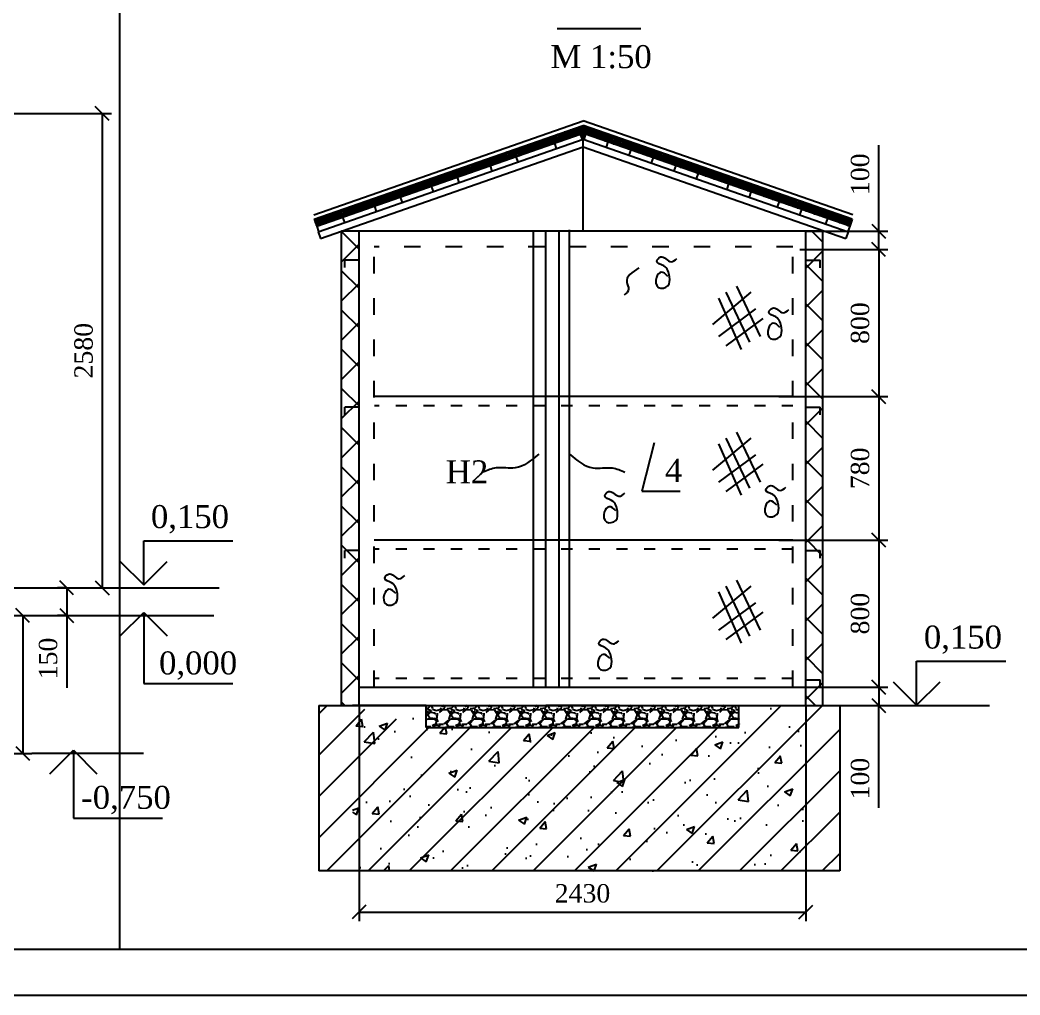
# Model space of a CAD drawing. Header units: millimetres. Extents: x 37412 to 124054, y -7714 to 34286.
# Drawn here: x 94021 to 104898, y -7714 to 2892 of the extents above; entities that cross this region are included whole.
import ezdxf

# ---------------------------------------------------------------- set-up
doc = ezdxf.new("R2010")
doc.units = ezdxf.units.MM
doc.header["$MEASUREMENT"] = 0
doc.linetypes.add('ACAD_ISO03W100', pattern=[30, 12, -18])
for name, color, linetype in [('Размеры', 7, 'Continuous'), ('Стен', 6, 'Continuous'), ('Текст', 7, 'Continuous')]:
    doc.layers.add(name, color=color, linetype=linetype)
doc.styles.add('CН', font='TIMES.TTF')
doc.dimstyles.new('50 СИС', dxfattribs={"dimscale": 0, "dimtxt": 200, "dimasz": 150, "dimexe": 100, "dimexo": 0.625, "dimgap": 100, "dimtad": 1, "dimlfac": 0.5, "dimdsep": 46, "dimtxsty": 'CН', "dimblk": 'OBLIQUE', "dimcen": 2.5, "dimclrd": 3, "dimclre": 3, "dimclrt": 7, "dimadec": 0, "dimazin": 0, "dimtm": 1e-09, "dimtfac": 1, "dimtmove": 0, "dimatfit": 3, "dimldrblk": 'NONE', "dimfxl": 0, "dimtolj": 1, "dimtzin": 0, "dimarcsym": 0})

# ---------------------------------------------------------------- blocks, each defined once
blk = doc.blocks.new('_Oblique')
at = {"color": 0, "lineweight": -2}
blk.add_line((-0.5, -0.5), (0.5, 0.5), dxfattribs=at)
blk = doc.blocks.new('*D21')
at = {"layer": 'Defpoints', "color": 0}
for p in [(92617, 1875), (92617, -3285), (94915, -3285)]:
    blk.add_point(p, dxfattribs=at)
at = {"layer": 'Размеры', "color": 3, "lineweight": -2}
for p, q in [((92618, 1875), (95015, 1875)), ((94915, 1875), (94915, -3285)), ((92618, -3285), (95015, -3285))]:
    blk.add_line(p, q, dxfattribs=at)
at = {"layer": 'Размеры', "color": 3, "lineweight": -2, "xscale": 150, "yscale": 150, "zscale": 150}
for p, rotation in [((94915, 1875), 90), ((94915, -3285), 270)]:
    blk.add_blockref('_Oblique', p, dxfattribs=dict(at, rotation=rotation))
at = {"layer": 'Размеры', "color": 7, "insert": (94713, -705), "char_height": 200, "attachment_point": 5, "rotation": 90, "style": 'CН'}
blk.add_mtext('\\A1;2580', dxfattribs=at)
blk = doc.blocks.new('_None')
blk = doc.blocks.new('*D27')
at = {"layer": 'Defpoints', "color": 0}
for p in [(94529, -3285), (94529, -3585), (94529, -3585)]:
    blk.add_point(p, dxfattribs=at)
at = {"layer": 'Размеры', "color": 3, "lineweight": -2}
for p, q in [((94528, -3285), (94429, -3285)), ((94529, -3285), (94529, -3585)), ((94528, -3585), (94429, -3585)), ((94529, -3585), (94529, -4372))]:
    blk.add_line(p, q, dxfattribs=at)
at = {"layer": 'Размеры', "color": 3, "lineweight": -2, "xscale": 150, "yscale": 150, "zscale": 150}
for p, rotation in [((94529, -3285), 90), ((94529, -3585), 270)]:
    blk.add_blockref('_Oblique', p, dxfattribs=dict(at, rotation=rotation))
at = {"layer": 'Размеры', "color": 7, "insert": (94327, -4053), "char_height": 200, "attachment_point": 5, "rotation": 90, "style": 'CН'}
blk.add_mtext('\\A1;150', dxfattribs=at)
blk = doc.blocks.new('*D28')
at = {"layer": 'Defpoints', "color": 0}
for p in [(92617, -3585), (92617, -5085), (94050, -5085)]:
    blk.add_point(p, dxfattribs=at)
at = {"layer": 'Размеры', "color": 3, "lineweight": -2}
for p, q in [((92618, -3585), (94150, -3585)), ((94050, -3585), (94050, -5085)), ((92618, -5085), (94150, -5085))]:
    blk.add_line(p, q, dxfattribs=at)
at = {"layer": 'Размеры', "color": 3, "lineweight": -2, "xscale": 150, "yscale": 150, "zscale": 150}
for p, rotation in [((94050, -3585), 90), ((94050, -5085), 270)]:
    blk.add_blockref('_Oblique', p, dxfattribs=dict(at, rotation=rotation))
at = {"layer": 'Размеры', "color": 7, "insert": (93848, -4335), "char_height": 200, "attachment_point": 5, "rotation": 90, "style": 'CН'}
blk.add_mtext('\\A1;750', dxfattribs=at)
blk = doc.blocks.new('*D42')
at = {"layer": 'Defpoints', "color": 0}
for p in [(97709, -4565), (102569, -4565), (102569, -6811)]:
    blk.add_point(p, dxfattribs=at)
at = {"layer": 'Размеры', "color": 3, "lineweight": -2}
for p, q in [((97709, -4565), (97709, -6911)), ((102569, -4565), (102569, -6911)), ((97709, -6811), (102569, -6811))]:
    blk.add_line(p, q, dxfattribs=at)
at = {"layer": 'Размеры', "color": 3, "lineweight": -2, "xscale": 150, "yscale": 150, "zscale": 150, "rotation": 180}
blk.add_blockref('_Oblique', (97709, -6811), dxfattribs=at)
at = {"layer": 'Размеры', "color": 3, "lineweight": -2, "xscale": 150, "yscale": 150, "zscale": 150}
blk.add_blockref('_Oblique', (102569, -6811), dxfattribs=at)
at = {"layer": 'Размеры', "color": 7, "insert": (100139, -6609), "char_height": 200, "attachment_point": 5, "style": 'CН'}
blk.add_mtext('\\A1;2430', dxfattribs=at)
blk = doc.blocks.new('*D47')
at = {"layer": 'Defpoints', "color": 0}
for p in [(102273, -4365), (102569, -4565), (103361, -4565)]:
    blk.add_point(p, dxfattribs=at)
at = {"layer": 'Размеры', "color": 3, "lineweight": -2}
for p, q in [((102274, -4365), (103461, -4365)), ((103361, -4365), (103361, -4565)), ((102570, -4565), (103461, -4565)), ((103361, -5678), (103361, -4565))]:
    blk.add_line(p, q, dxfattribs=at)
at = {"layer": 'Размеры', "color": 3, "lineweight": -2, "xscale": 150, "yscale": 150, "zscale": 150}
for p, rotation in [((103361, -4365), 90), ((103361, -4565), 270)]:
    blk.add_blockref('_Oblique', p, dxfattribs=dict(at, rotation=rotation))
at = {"layer": 'Размеры', "color": 7, "insert": (103159, -5360), "char_height": 200, "attachment_point": 5, "rotation": 90, "style": 'CН'}
blk.add_mtext('\\A1;100', dxfattribs=at)
blk = doc.blocks.new('*D46')
at = {"layer": 'Defpoints', "color": 0}
for p in [(102273, -2765), (102273, -4365), (103361, -4365)]:
    blk.add_point(p, dxfattribs=at)
at = {"layer": 'Размеры', "color": 3, "lineweight": -2}
for p, q in [((102274, -2765), (103461, -2765)), ((103361, -2765), (103361, -4365)), ((102274, -4365), (103461, -4365))]:
    blk.add_line(p, q, dxfattribs=at)
at = {"layer": 'Размеры', "color": 3, "lineweight": -2, "xscale": 150, "yscale": 150, "zscale": 150}
for p, rotation in [((103361, -2765), 90), ((103361, -4365), 270)]:
    blk.add_blockref('_Oblique', p, dxfattribs=dict(at, rotation=rotation))
at = {"layer": 'Размеры', "color": 7, "insert": (103159, -3565), "char_height": 200, "attachment_point": 5, "rotation": 90, "style": 'CН'}
blk.add_mtext('\\A1;800', dxfattribs=at)
blk = doc.blocks.new('*D44')
at = {"layer": 'Defpoints', "color": 0}
for p in [(102502, 395), (102273, -1205), (103361, -1205)]:
    blk.add_point(p, dxfattribs=at)
at = {"layer": 'Размеры', "color": 3, "lineweight": -2}
for p, q in [((102503, 395), (103461, 395)), ((103361, 395), (103361, -1205)), ((102274, -1205), (103461, -1205))]:
    blk.add_line(p, q, dxfattribs=at)
at = {"layer": 'Размеры', "color": 3, "lineweight": -2, "xscale": 150, "yscale": 150, "zscale": 150}
for p, rotation in [((103361, 395), 90), ((103361, -1205), 270)]:
    blk.add_blockref('_Oblique', p, dxfattribs=dict(at, rotation=rotation))
at = {"layer": 'Размеры', "color": 7, "insert": (103159, -405), "char_height": 200, "attachment_point": 5, "rotation": 90, "style": 'CН'}
blk.add_mtext('\\A1;800', dxfattribs=at)
blk = doc.blocks.new('*D45')
at = {"layer": 'Defpoints', "color": 0}
for p in [(102273, -1205), (102273, -2765), (103361, -2765)]:
    blk.add_point(p, dxfattribs=at)
at = {"layer": 'Размеры', "color": 3, "lineweight": -2}
for p, q in [((102274, -1205), (103461, -1205)), ((103361, -1205), (103361, -2765)), ((102274, -2765), (103461, -2765))]:
    blk.add_line(p, q, dxfattribs=at)
at = {"layer": 'Размеры', "color": 3, "lineweight": -2, "xscale": 150, "yscale": 150, "zscale": 150}
for p, rotation in [((103361, -1205), 90), ((103361, -2765), 270)]:
    blk.add_blockref('_Oblique', p, dxfattribs=dict(at, rotation=rotation))
at = {"layer": 'Размеры', "color": 7, "insert": (103159, -1985), "char_height": 200, "attachment_point": 5, "rotation": 90, "style": 'CН'}
blk.add_mtext('\\A1;780', dxfattribs=at)
blk = doc.blocks.new('*D43')
at = {"layer": 'Defpoints', "color": 0}
for p in [(102569, 595), (103361, 595), (102569, 395)]:
    blk.add_point(p, dxfattribs=at)
at = {"layer": 'Размеры', "color": 3, "lineweight": -2}
for p, q in [((103361, 595), (103361, 1532)), ((102570, 595), (103461, 595)), ((103361, 395), (103361, 595)), ((102570, 395), (103461, 395)), ((103361, 395), (103361, 245))]:
    blk.add_line(p, q, dxfattribs=at)
at = {"layer": 'Размеры', "color": 3, "lineweight": -2, "xscale": 150, "yscale": 150, "zscale": 150}
for p, rotation in [((103361, 595), 270), ((103361, 395), 90)]:
    blk.add_blockref('_Oblique', p, dxfattribs=dict(at, rotation=rotation))
at = {"layer": 'Размеры', "color": 7, "insert": (103159, 1214), "char_height": 200, "attachment_point": 5, "rotation": 90, "style": 'CН'}
blk.add_mtext('\\A1;100', dxfattribs=at)

msp = doc.modelspace()

# ---------------------------------------------------------------- hatches: boundary and pattern name
at = {"layer": 'Текст'}
h = msp.add_hatch(dxfattribs=at)
h.set_pattern_fill('NET3', color=3, scale=10, style=0)
h.set_pattern_definition([(0, (116.64, -21281.486), (0, 31.75), []), (60, (116.64, -21281.486), (-27.496307, 15.875), []), (120, (116.64, -21281.486), (-27.496307, -15.875), [])])
h.paths.add_polyline_path([(100115.076, 1649.81), (100135.483, 1591.338), (100146.832, 1595.299), (100152.908, 1593.178), (100173.315, 1651.65), (101008.166, 1360.283), (101105.531, 1411.034), (100146.832, 1745.625), (97221.513, 724.674), (97247.874, 649.142)])
h.paths.add_polyline_path([(101105.531, 1411.034), (101008.166, 1360.283), (101594.486, 1155.654), (101672.703, 1213.088)])
h.paths.add_polyline_path([(101672.703, 1213.088), (101594.486, 1155.654), (102271.215, 919.472), (102327.333, 984.619)])
h.paths.add_polyline_path([(102327.333, 984.619), (102271.215, 919.472), (103045.789, 649.142), (103072.15, 724.674)])
h = msp.add_hatch(dxfattribs=at)
h.set_pattern_fill('ANSI37', color=3, scale=95, style=0)
h.set_pattern_definition([(45, (0, 0), (-213.2811, 213.2811), []), (135, (0, 0), (-213.2811, -213.2811), [])])
h.paths.add_polyline_path([(97709.133, 595.299), (97524.325, 595.299), (97519.133, 593.487), (97519.133, -4564.701), (97709.133, -4564.701)])
h.paths.add_polyline_path([(102754.567, 595.299), (102569.133, 595.299), (102569.133, -4564.701), (102639.133, -4564.701), (102754.567, -4564.701)])
h = msp.add_hatch(dxfattribs=at)
h.set_pattern_fill('LINE', color=256, scale=100, angle=45, style=0)
h.set_pattern_definition([(45, (0, 0), (-224.5064, 224.5064), [])])
edge = h.paths.add_edge_path()
edge.add_line((102936.829, -6364.701), (97270.549, -6364.701))
edge.add_line((97270.549, -4564.701), (97270.549, -6364.701))
edge.add_line((98439.133, -4564.701), (97639.133, -4564.701))
edge.add_line((98439.133, -4804.701), (98439.133, -4564.701))
edge.add_line((98439.133, -4804.701), (101839.133, -4804.701))
edge.add_line((101839.133, -4804.701), (101839.133, -4564.701))
edge.add_line((101839.133, -4564.701), (102639.133, -4564.701))
edge.add_line((102936.829, -4564.701), (102936.829, -6364.701))
h = msp.add_hatch(dxfattribs=at)
h.set_pattern_fill('AR-CONC', color=3, scale=5, style=0)
h.set_pattern_definition([(50, (0, 0), (910.9233, -79.6954), [95.25, -1047.75]), (355, (0, 0), (-176.214, 955.283), [76.2, -838.2]), (100.451, (75.9, -6.6), (734.7125, 875.5834), [80.95, -890.45]), (46.1842, (0, 254), (1355.395, -210.212), [142.875, -1571.625]), (96.6356, (113, 236.5), (1187.021, 1237.128), [121.425, -1335.675]), (351.184, (0, 254), (1187.023, 1237.126), [114.3, -1257.3]), (21, (127, 190.5), (758.0744, -511.3276), [95.25, -1047.75]), (326, (127, 190.5), (309.01, 920.94), [76.2, -838.2]), (71.4514, (190.2, 147.9), (1067.0825, 409.614), [80.95, -890.45]), (37.5, (0, 0), (15.443, 422.7752), [0, -828.04, 0, -850.9, 0, -841.375]), (7.5, (0, 0), (334.0983, 500.9029), [0, -485.14, 0, -808.99, 0, -320.675]), (327.5, (-283.2, 0), (677.953, -28.6437), [0, -317.5, 0, -990.6, 0, -1314.45]), (317.5, (-410.2, 0), (740.646, 127.1325), [0, -412.75, 0, -657.86, 0, -933.45])])
h.paths.add_polyline_path([(102639.133, -4564.701), (101839.133, -4564.701), (101839.133, -4804.701), (98439.133, -4804.701), (98439.133, -4564.701), (97639.133, -4564.701), (97639.133, -6364.701), (102639.133, -6364.701)])
h = msp.add_hatch(dxfattribs=at)
h.set_pattern_fill('GRAVEL', color=3, scale=10, style=0)
h.set_pattern_definition([(228.0128, (182.88, 254), (-2032.0017266, -2286.002809), [34.1721, -3383.05]), (184.9697, (160.02, 228.6), (3048.0049306, 253.9982075), [58.6405, -5805.4]), (132.5104, (101.6, 223.52), (2539.9981518, -2794.0027292), [41.3482, -4093.47]), (267.2737, (2.54, 160.02), (253.9988971, 5079.9983653), [53.4005, -5286.64]), (292.8337, (0, 106.68), (-1270.0036056, 3048.001733), [52.3634, -5183.98]), (357.2737, (20.32, 58.42), (-5079.9983653, 253.9988971), [53.4005, -5286.64]), (37.6942, (73.66, 55.88), (-3302.0020861, -2539.9977357), [70.6194, -6991.31]), (72.2553, (129.54, 99.06), (1778.00355655, 5588.0016206), [66.672, -6600.53]), (121.4296, (149.86, 162.56), (-2032.0005235, 3301.996116), [53.5813, -5304.55]), (175.2364, (121.92, 208.28), (2793.9978053, -253.9976163), [61.1713, -2997.39]), (222.3974, (60.96, 213.36), (-3048.0000917, -2793.99636506), [79.1078, -7831.68]), (138.8141, (254, 157.48), (-1777.9988674, 1523.9976557), [27.0005, -2673.06]), (171.4692, (233.68, 175.26), (3301.9949596, -508.00128), [51.3682, -5085.46]), (225, (182.88, 182.88), (-4e-14, -253.99983), [35.9209, -323.289]), (203.1986, (165.1, 213.36), (1270.004283, 508.002227), [19.3441, -1915.06]), (291.8014, (147.32, 205.74), (-254.000178, 762.00049), [27.3566, -1340.48]), (30.9638, (157.48, 180.34), (761.999195, 508.000396), [44.432, -1436.63]), (161.5651, (195.58, 203.2), (508.00023, -253.99962), [32.1287, -771.09]), (16.3895, (0, 205.74), (2540.0014014, 761.998415), [45.0088, -4455.88]), (70.3462, (43.18, 218.44), (-1015.997169, -2793.9960489), [37.7599, -3738.22]), (293.1986, (195.58, 254), (-508.002227, 1270.004283), [38.688, -1895.72]), (343.6105, (210.82, 218.44), (-2540.0014014, 761.998415), [45.0088, -4455.88]), (339.444, (0, 48.26), (-1270.001576, 507.999384), [43.4035, -2126.77]), (294.7751, (40.64, 33.02), (-1269.9970404, 2793.9987026), [36.3672, -3600.36]), (66.8014, (198.12, 0), (508.002227, 1270.004283), [38.688, -1895.72]), (17.354, (213.36, 35.56), (-3302.0001782, -1015.9984676), [42.5783, -4215.24]), (69.444, (73.66, 0), (-507.999384, -1270.001576), [21.7018, -2148.48]), (101.3099, (182.88, 0), (-253.998746, 1015.996746), [12.9515, -1282.2]), (165.9638, (180.34, 12.7), (762.000535, -253.99956), [52.3634, -994.905]), (186.009, (129.54, 25.4), (2539.9962544, 253.9994069), [48.5267, -4804.14]), (303.6901, (157.48, 157.48), (-254.000087, 507.99951), [36.6324, -879.178]), (353.1572, (177.8, 127), (4318.0017857, -508.0022752), [63.9557, -6331.6]), (60.9454, (241.3, 119.38), (-1015.9976366, -1777.995761), [26.1508, -2588.94]), (90, (254, 142.24), (-254, 254), [15.24, -238.76]), (120.2564, (124.46, 33.02), (1015.9978467, -1777.9991032), [35.2867, -3493.39]), (48.0128, (106.68, 63.5), (2032.0017266, 2286.002809), [68.3443, -3348.88]), (0, (152.4, 114.3), (254, 254), [66.04, -187.96]), (325.3048, (218.44, 114.3), (-2539.995599, 1778.000169), [40.161, -3975.93]), (254.0546, (251.46, 91.44), (-254.000648, -1016.00242), [36.9829, -1812.17]), (207.646, (241.3, 55.88), (-4825.9983049, -2540.0015975), [60.2145, -5961.25]), (175.4261, (187.96, 27.94), (-3302.0007605, 253.9987711), [63.7029, -6306.58]), (175.4261, (187.96, 27.94), (-3302.0007605, 253.9987711), [63.7029, -6306.58])])
h.paths.add_polyline_path([(101844.975, -4562.535), (98444.975, -4562.535), (98444.975, -4802.535), (101844.975, -4802.535)])

# ---------------------------------------------------------------- linework, layer by layer
for p, q in [((66653.724, -7213.557), (123553.724, -7213.557)), ((64653.724, -7713.557), (124053.724, -7713.557))]:
    msp.add_line(p, q)
at = {"layer": 'Defpoints', "color": 3}
msp.add_line((95103.724, 33786.443), (95103.724, -7213.557), dxfattribs=at)
at = {"layer": 'Размеры', "color": 3}
for p, q in [((101969.681, -69.832), (101554.634, -419.744)), ((101697.306, -69.832), (101956.711, -614.14)), ((101814.038, -5.033), (102073.443, -549.341)), ((101619.485, -134.63), (101865.919, -691.898)), ((102021.562, -251.268), (101619.485, -549.341)), ((102099.383, -354.945), (101697.306, -653.019)), ((101814.038, -1590.132), (102073.443, -2134.44)), ((101969.681, -1654.931), (101554.634, -2004.843)), ((101619.485, -1719.729), (101865.919, -2276.997)), ((101697.306, -1654.931), (101956.711, -2199.239)), ((102021.562, -1836.367), (101619.485, -2134.44)), ((102099.383, -1940.045), (101697.306, -2238.118)), ((101813.782, -3199.919), (102073.186, -3744.227)), ((101969.424, -3264.717), (101554.377, -3614.63)), ((101619.228, -3329.516), (101865.662, -3886.784)), ((101697.05, -3264.717), (101956.454, -3809.026)), ((102021.305, -3446.154), (101619.228, -3744.227)), ((102099.127, -3549.831), (101697.049, -3847.905))]:
    msp.add_line(p, q, dxfattribs=at)
at = {"layer": 'Размеры'}
for p, q in [((95015.152, -3284.828), (96187.855, -3284.828)), ((94915.152, -3584.828), (96128.169, -3584.828)), ((102639.133, -4564.701), (104564.765, -4564.701)), ((94150.256, -5084.828), (95363.272, -5084.828))]:
    msp.add_line(p, q, dxfattribs=at)
at = {"layer": 'Размеры', "color": 3}
msp.add_spline([(100753.264, 195.299), (100620.274, 40.254), (100639.272, -35.679), (100591.776, -102.12)], degree=3, dxfattribs=at)
at = {"layer": 'Стен'}
for p, q in [((102754.567, 595.299), (97519.133, 595.299)), ((97519.133, -4564.701), (97519.133, 595.299)), ((102569.133, 595.299), (97709.133, 595.299)), ((97709.133, -4564.701), (97709.133, 595.299)), ((99738.854, -4364.701), (99738.854, 595.299)), ((99885.786, -4364.701), (99885.786, 590.361)), ((102569.133, -4564.701), (102569.133, 595.299)), ((102754.567, -4564.701), (102754.567, 595.299)), ((102428.59, -1204.701), (97873.383, -1204.701)), ((102428.59, -2764.701), (97873.383, -2764.701)), ((97709.133, -4364.701), (102569.133, -4364.701)), ((97270.549, -4564.701), (97270.549, -6364.701)), ((98439.133, -4564.701), (97639.133, -4564.701)), ((100539.133, -4564.701), (99739.133, -4564.701)), ((101839.133, -4564.701), (102639.133, -4564.701)), ((102639.133, -4564.701), (102831.534, -4564.701)), ((102936.829, -4564.701), (102936.829, -6364.701)), ((102936.829, -6364.701), (97270.549, -6364.701))]:
    msp.add_line(p, q, dxfattribs=at)
at = {"layer": 'Стен', "color": 7}
for p, q in [((99605.629, -4364.701), (99605.629, 595.299)), ((99998.81, -4364.701), (99998.81, 608.436)), ((94142.737, -3284.828), (94915.152, -3284.828)), ((94142.737, -3584.828), (94915.152, -3584.828)), ((97270.549, -4564.701), (102569.133, -4564.701)), ((98439.133, -4804.701), (101839.133, -4804.701))]:
    msp.add_line(p, q, dxfattribs=at)
at = {"layer": 'Стен', "color": 7, "linetype": 'ACAD_ISO03W100', "ltscale": 15}
for p, q in [((102428.59, 424.941), (97873.383, 424.941)), ((97873.383, -4364.701), (97873.383, 424.941)), ((102428.59, -4364.701), (102428.59, 424.941))]:
    msp.add_line(p, q, dxfattribs=at)
at = {"layer": 'Стен', "color": 1}
for p, q in [((97553.374, 198.942), (97553.374, 281.176)), ((97709.133, 281.176), (97553.374, 281.176)), ((102569.655, 281.174), (102725.41, 280.181)), ((102724.886, 197.948), (102725.41, 280.181)), ((97553.374, -1401.058), (97553.374, -1318.824)), ((97709.133, -1318.824), (97553.374, -1318.824)), ((102569.133, -1318.824), (102724.891, -1318.824)), ((102724.891, -1401.058), (102724.891, -1318.824)), ((97553.374, -2961.058), (97553.374, -2878.824)), ((97709.133, -2878.824), (97553.374, -2878.824)), ((102569.133, -2878.824), (102724.891, -2878.824)), ((102724.891, -2961.058), (102724.891, -2878.824)), ((102569.133, -4283.91), (102724.891, -4283.91)), ((102724.891, -4366.144), (102724.891, -4283.91))]:
    msp.add_line(p, q, dxfattribs=at)
at = {"layer": 'Стен', "color": 3, "linetype": 'ACAD_ISO03W100', "ltscale": 10}
for p, q in [((102428.59, -1304.701), (97875.574, -1304.701)), ((102428.59, -2864.701), (97873.383, -2864.701)), ((102428.59, -4269.149), (97873.383, -4269.149))]:
    msp.add_line(p, q, dxfattribs=at)
at = {"layer": 'Текст'}
for p, q in [((99863.176, 2800.7), (100774.508, 2800.7)), ((97215.361, 773.863), (100146.832, 1796.96)), ((97221.513, 724.674), (100146.832, 1745.625)), ((103078.302, 773.863), (100146.832, 1796.96)), ((103072.15, 724.674), (100146.832, 1745.625)), ((97247.874, 649.142), (100115.076, 1649.81)), ((100115.076, 1649.81), (100135.483, 1591.338)), ((100173.315, 1651.65), (100152.908, 1593.178)), ((103045.789, 649.142), (100173.315, 1651.65)), ((97263.818, 589.113), (100146.832, 1595.299)), ((99833.971, 1551.703), (99854.378, 1493.231)), ((100146.832, 1595.299), (103029.846, 589.113)), ((100146.832, 595.299), (100146.832, 1595.299)), ((100416.41, 1566.809), (100396.003, 1508.337)), ((97290.179, 513.581), (100146.832, 1510.567)), ((100146.832, 1510.567), (103003.485, 513.581)), ((100664.753, 1480.136), (100644.346, 1421.664)), ((99134.11, 1307.448), (99154.517, 1248.976)), ((99415.215, 1405.555), (99435.622, 1347.083)), ((100907.848, 1395.294), (100887.441, 1336.823)), ((101154.184, 1309.322), (101133.777, 1250.85)), ((101397.279, 1224.48), (101376.872, 1166.009)), ((98774.271, 1181.862), (98794.678, 1123.391)), ((101728.442, 1108.903), (101708.036, 1050.431)), ((98493.166, 1083.755), (98513.573, 1025.284)), ((101971.537, 1024.061), (101951.13, 965.59)), ((98157.047, 966.448), (98177.454, 907.976)), ((102277.758, 917.189), (102257.351, 858.717)), ((97875.942, 868.341), (97896.349, 809.869)), ((102520.853, 832.347), (102500.446, 773.876)), ((97221.513, 724.674), (97247.874, 649.142)), ((97528.979, 747.249), (97549.386, 688.777)), ((102802.694, 733.983), (102782.287, 675.512)), ((103072.15, 724.674), (103045.789, 649.142)), ((97247.874, 649.142), (97268.281, 590.671)), ((97263.818, 589.113), (97290.179, 513.581)), ((103029.846, 589.113), (103003.485, 513.581)), ((103045.789, 649.142), (103025.382, 590.671)), ((95365.885, -2771.782), (96334.649, -2771.782)), ((95365.885, -3251.782), (95365.885, -2771.782)), ((95111.326, -2997.223), (95365.885, -3251.782)), ((95365.885, -3251.782), (95620.443, -2997.223)), ((95111.326, -3806.34), (95365.885, -3551.782)), ((95365.885, -3551.782), (95365.885, -4326.276)), ((95365.885, -3551.782), (95620.443, -3806.34)), ((103773.486, -4562.055), (103773.486, -4082.055)), ((103773.486, -4082.055), (104742.25, -4082.055)), ((95365.885, -4326.276), (96334.649, -4326.276)), ((103518.927, -4307.496), (103773.486, -4562.055)), ((103773.486, -4562.055), (104028.044, -4307.496)), ((98439.133, -4804.701), (98439.133, -4564.701)), ((101839.133, -4804.701), (101839.133, -4564.701)), ((94346.43, -5306.34), (94600.988, -5051.782)), ((94600.988, -5051.782), (94600.988, -5788.325)), ((94600.988, -5051.782), (94855.547, -5306.34)), ((94600.988, -5788.325), (95569.753, -5788.325))]:
    msp.add_line(p, q, dxfattribs=at)
for points in [[(101068.196, 103.495), (100994.053, 149.085), (100942.723, 92.098), (100965.537, -16.177), (101068.196, 0.919), (101085.306, 97.797), (101022.57, 217.469), (100948.427, 268.757), (100988.35, 314.346), (101102.416, 263.058), (101165.152, 297.25)], [(102286.379, -451.774), (102212.236, -406.185), (102160.906, -463.172), (102183.72, -571.447), (102286.379, -554.351), (102303.489, -457.473), (102240.753, -337.801), (102166.609, -286.513), (102206.533, -240.924), (102320.599, -292.211), (102383.335, -258.019)], [(102254.321, -2384.541), (102180.178, -2338.952), (102128.849, -2395.938), (102151.662, -2504.213), (102254.321, -2487.117), (102271.431, -2390.24), (102208.695, -2270.567), (102134.552, -2219.279), (102174.475, -2173.69), (102288.541, -2224.978), (102351.277, -2190.786)], [(100501.848, -2448.611), (100427.705, -2403.021), (100376.375, -2460.008), (100399.189, -2568.283), (100501.848, -2551.187), (100518.958, -2454.31), (100456.222, -2334.637), (100382.078, -2283.349), (100422.002, -2237.76), (100536.067, -2289.048), (100598.804, -2254.856)], [(98108.226, -3345.585), (98034.082, -3299.996), (97982.753, -3356.982), (98005.566, -3465.257), (98108.226, -3448.161), (98125.335, -3351.284), (98062.599, -3231.611), (97988.456, -3180.323), (98028.379, -3134.734), (98142.445, -3186.022), (98205.181, -3151.83)], [(100437.733, -4054.128), (100363.59, -4008.539), (100312.26, -4065.526), (100335.074, -4173.801), (100437.733, -4156.705), (100454.843, -4059.827), (100392.107, -3940.155), (100317.964, -3888.867), (100357.887, -3843.277), (100471.953, -3894.565), (100534.689, -3860.373)]]:
    msp.add_spline(points, degree=3, dxfattribs=at)
at = {"layer": 'Текст', "color": 3}
for points in [[(99662.491, -1829.594), (99408.08, -1980.239), (99199.247, -1980.239), (99060.025, -2026.592)], [(99998.81, -1829.594), (100253.221, -1980.239), (100462.054, -1980.239), (100601.276, -2026.592)]]:
    msp.add_spline(points, degree=3, dxfattribs=at)

# ---------------------------------------------------------------- texts
at = {"layer": 'Размеры', "style": 'CН'}
msp.add_text('М 1:50', height=250, dxfattribs=at).set_placement((99790.945, 2368.385))
at = {"layer": 'Текст', "style": 'CН'}
for s, p in [('Н2', (98652.539, -2147.738)), ('0,150', (95444.672, -2634.897)), ('0,150', (103852.273, -3945.17)), ('0,000', (95533.193, -4226.37)), ('-0,750', (94686.121, -5688.419))]:
    msp.add_text(s, height=250, dxfattribs=at).set_placement(p)
at = {"layer": 'Текст', "color": 7, "insert": (101035.598, -2131.694), "char_height": 250, "attachment_point": 7, "style": 'CН'}
msp.add_mtext('{\\fTimes New Roman|b0|i0|c204|p18;4}', dxfattribs=at)

# ---------------------------------------------------------------- dimensions: what is measured, and where the dimension line sits
at = {"layer": 'Размеры'}
for base, p1, p2, override, picture, middle in [((94915.152, -3284.828), (92617.155, 1875.172), (92617.155, -3284.828), {"dimscale": 1}, '*D21', (94713.422, -704.828)), ((103360.953, 595.299), (102569.133, 395.299), (102569.133, 595.299), {"dimscale": 1}, '*D43', (103159.223, 1213.828)), ((103360.953, -1204.701), (102502.08, 395.299), (102273.133, -1204.701), {"dimscale": 1}, '*D44', (103159.223, -404.701)), ((103360.953, -2764.701), (102273.133, -1204.701), (102273.133, -2764.701), {"dimscale": 1, "dimtmove": 1}, '*D45', (103158.934, -1984.701)), ((103360.953, -4364.701), (102273.133, -2764.701), (102273.133, -4364.701), {"dimscale": 1, "dimtmove": 1}, '*D46', (103159.223, -3564.701)), ((94528.945, -3584.828), (94528.945, -3284.828), (94528.945, -3584.828), {"dimscale": 1}, '*D27', (94327.214, -4053.357)), ((94050.256, -5084.828), (92617.155, -3584.828), (92617.155, -5084.828), {"dimscale": 1}, '*D28', (93848.237, -4334.828))]:
    dim = msp.add_linear_dim(base=base, p1=p1, p2=p2, angle=90, dimstyle='50 СИС', override=override, dxfattribs=at)
    dim.commit()
    dim.dimension.update_dxf_attribs({"geometry": picture, "text_midpoint": middle})
dim = msp.add_linear_dim(base=(103360.953, -4564.701), p1=(102273.133, -4364.701), p2=(102569.133, -4564.701), angle=90, dimstyle='50 СИС', override={"dimscale": 1, "dimtmove": 1}, dxfattribs=at)
dim.commit()
dim.dimension.update_dxf_attribs({"geometry": '*D47', "text_midpoint": (103282.347, -5359.508), "dimtype": 160})
dim = msp.add_linear_dim(base=(102569.133, -6811.096), p1=(97709.133, -4564.701), p2=(102569.133, -4564.701), dimstyle='50 СИС', override={"dimscale": 1}, dxfattribs=at)
dim.commit()
dim.dimension.update_dxf_attribs({"geometry": '*D42', "text_midpoint": (100139.133, -6609.366)})

# ---------------------------------------------------------------- leaders
at = {"layer": 'Текст', "annotation_type": 0, "has_hookline": 1, "hookline_direction": 0, "text_width": 166.006}
msp.add_leader([(100917.296, -1706.015), (100785.598, -2231.694), (100935.598, -2231.694)], dimstyle='50 СИС', override={"dimscale": 1}, dxfattribs=at)

doc.saveas('drawing.dxf')
